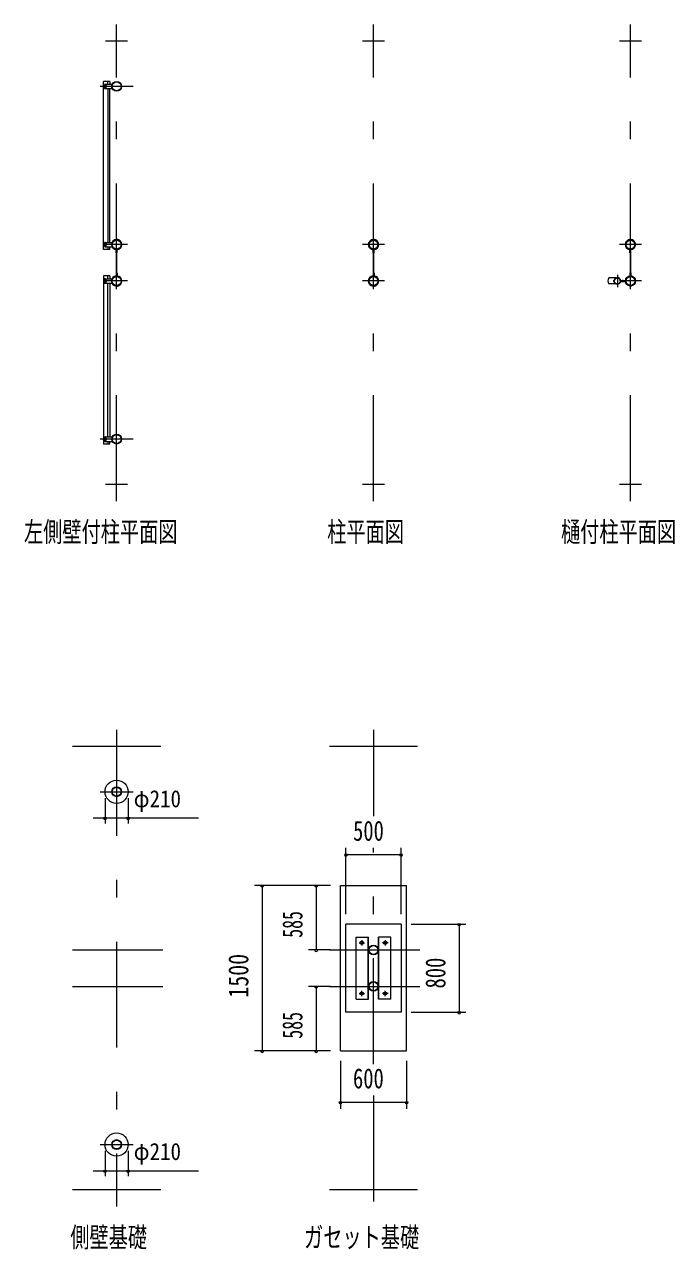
# Model space of a CAD drawing. Units: millimetres, scale not verified. Extents: x -34086 to 34091, y -14700 to 14700.
# Drawn here: x -34086 to -28192, y -11328 to -222 of the extents above; entities that cross this region are included whole.
import ezdxf
from ezdxf.enums import TextEntityAlignment as Align

# ---------------------------------------------------------------- set-up
doc = ezdxf.new("R2010")
doc.units = ezdxf.units.MM
doc.header["$LTSCALE"] = 80
doc.linetypes.add('USER3', pattern=[24, 12, -5, 2, -5])
for name, color, linetype, lineweight in [('0-2_1-07BOLD', 7, 'Continuous', 18), ('0-3_1-27CENTER', 3, 'USER3', 18), ('0-5_1-57DIM', 3, 'Continuous', 18)]:
    doc.layers.add(name, color=color, linetype=linetype, lineweight=lineweight)
doc.styles.add('ＭＳ ゴシック', font='')
doc.styles.get('ＭＳ ゴシック').set_extended_font_data('MS Gothic')

msp = doc.modelspace()

# ---------------------------------------------------------------- linework, layer by layer
at = {"layer": '0-2_1-07BOLD'}
for p, q in [((-33150.86, -372.46), (-33350.86, -372.46)), ((-30821.14, -372.46), (-31021.13, -372.46)), ((-28491.4, -372.46), (-28691.4, -372.46)), ((-33312.8, -738.46), (-33370.41, -738.46)), ((-33360.91, -798.46), (-33360.91, -768.46)), ((-33355.91, -763.46), (-33295.4, -763.46)), ((-33354.4, -778.66), (-33354.4, -774.96)), ((-33346.4, -774.96), (-33346.4, -778.66)), ((-33330.4, -763.46), (-33330.4, -738.46)), ((-33312.8, -738.46), (-33312.8, -763.46)), ((-33353.29, -778.46), (-33356.18, -783.46)), ((-33356.18, -783.46), (-33353.29, -788.46)), ((-33354.4, -791.96), (-33354.4, -788.26)), ((-33347.52, -778.46), (-33353.29, -778.46)), ((-33346.4, -788.26), (-33346.4, -791.96)), ((-33330.4, -803.46), (-33330.4, -2197.46)), ((-33312.8, -2197.46), (-33312.8, -803.46)), ((-33360.91, -2202.46), (-33360.91, -2232.46)), ((-33356.18, -2217.46), (-33353.29, -2212.46)), ((-33353.29, -2222.46), (-33356.18, -2217.46)), ((-33355.91, -2197.46), (-33295.4, -2197.46)), ((-33354.4, -2208.96), (-33354.4, -2212.66)), ((-33347.52, -2212.46), (-33353.29, -2212.46)), ((-33346.4, -2212.66), (-33346.4, -2208.96)), ((-33295.4, -2197.46), (-33295.4, -2237.46)), ((-33355.91, -2237.46), (-33295.4, -2237.46)), ((-33354.4, -2222.27), (-33354.4, -2225.96)), ((-33347.52, -2222.46), (-33353.29, -2222.46)), ((-33346.4, -2225.96), (-33346.4, -2222.27)), ((-33330.4, -2237.46), (-33330.4, -2262.46)), ((-33312.8, -2262.46), (-33312.8, -2237.46)), ((-33255.45, -2292.46), (-33255.45, -2263.38)), ((-33255.45, -2292.46), (-33253.85, -2292.46)), ((-33253.85, -2261.9), (-33253.85, -2503.01)), ((-33247.85, -2503.01), (-33247.85, -2261.9)), ((-33247.85, -2292.46), (-33246.25, -2292.46)), ((-33246.25, -2292.46), (-33246.25, -2263.38)), ((-30925.72, -2292.46), (-30925.72, -2263.38)), ((-30925.72, -2292.46), (-30924.12, -2292.46)), ((-30924.12, -2261.9), (-30924.12, -2503.01)), ((-30918.12, -2503.01), (-30918.12, -2261.9)), ((-30918.12, -2292.46), (-30916.52, -2292.46)), ((-30916.52, -2292.46), (-30916.52, -2263.38)), ((-28595.99, -2292.46), (-28595.99, -2263.38)), ((-28595.99, -2292.46), (-28594.39, -2292.46)), ((-28594.39, -2261.9), (-28594.39, -2503.01)), ((-28588.39, -2503.01), (-28588.39, -2261.9)), ((-33370.41, -2502.46), (-33370.41, -4026.45)), ((-33312.81, -2502.46), (-33370.41, -2502.46)), ((-33360.91, -2562.45), (-33360.91, -2532.45)), ((-33355.91, -2527.45), (-33295.41, -2527.45)), ((-33354.41, -2542.65), (-33354.41, -2538.96)), ((-33354.41, -2555.96), (-33354.41, -2552.26)), ((-33347.52, -2552.45), (-33353.3, -2552.45)), ((-33347.52, -2542.45), (-33344.64, -2547.46)), ((-33344.64, -2547.46), (-33347.52, -2552.45)), ((-33346.41, -2538.96), (-33346.41, -2542.65)), ((-33346.41, -2552.26), (-33346.41, -2555.96)), ((-33330.41, -2527.45), (-33330.41, -2502.46)), ((-33312.81, -2502.46), (-33312.81, -2527.45)), ((-33295.41, -2567.45), (-33295.41, -2527.45)), ((-33255.45, -2472.46), (-33255.45, -2501.54)), ((-33255.45, -2472.46), (-33253.85, -2472.46)), ((-30925.72, -2472.46), (-30925.72, -2501.54)), ((-30925.72, -2472.46), (-30924.12, -2472.46)), ((-28718.91, -2519.96), (-28786.49, -2519.96)), ((-28682.06, -2544.45), (-28635.84, -2544.45)), ((-28682.06, -2550.46), (-28635.84, -2550.46)), ((-28680.66, -2542.85), (-28637.31, -2542.85)), ((-28680.66, -2552.06), (-28637.31, -2552.06)), ((-28595.99, -2472.46), (-28594.39, -2472.46)), ((-28595.99, -2472.46), (-28595.99, -2501.54)), ((-28588.39, -2472.46), (-28586.79, -2472.46)), ((-28586.79, -2472.46), (-28586.79, -2501.54)), ((-33355.91, -2567.45), (-33295.41, -2567.45)), ((-33330.41, -3961.45), (-33330.41, -2567.45)), ((-33312.81, -2567.45), (-33312.81, -3961.45)), ((-28718.91, -2574.96), (-28786.49, -2574.96)), ((-33360.91, -3966.45), (-33360.91, -3996.45)), ((-33355.91, -3961.45), (-33295.41, -3961.45)), ((-33354.41, -3972.95), (-33354.41, -3976.65)), ((-33354.41, -3986.26), (-33354.41, -3989.95)), ((-33347.52, -3976.45), (-33353.3, -3976.45)), ((-33347.52, -3986.45), (-33353.29, -3986.45)), ((-33344.64, -3981.45), (-33347.52, -3976.45)), ((-33347.52, -3986.45), (-33344.64, -3981.45)), ((-33346.41, -3976.65), (-33346.41, -3972.95)), ((-33346.41, -3989.95), (-33346.41, -3986.26)), ((-33295.41, -3961.45), (-33295.41, -4001.45)), ((-33312.81, -4026.45), (-33370.41, -4026.45)), ((-33355.91, -4001.45), (-33295.41, -4001.45)), ((-33330.41, -4001.45), (-33330.41, -4026.45)), ((-33312.81, -4026.45), (-33312.81, -4001.45)), ((-33150.86, -4392.46), (-33350.86, -4392.46)), ((-30821.14, -4392.46), (-31021.13, -4392.46)), ((-28491.4, -4392.46), (-28691.4, -4392.46)), ((-32850.86, -6767.46), (-33650.86, -6767.46)), ((-30521.13, -6767.46), (-31321.13, -6767.46)), ((-31221.13, -8027.45), (-30621.13, -8027.45)), ((-31221.13, -9527.46), (-31221.13, -8027.45)), ((-30621.13, -9527.46), (-30621.13, -8027.45)), ((-31171.13, -9177.46), (-31171.13, -8377.46)), ((-30671.14, -8377.46), (-31171.13, -8377.46)), ((-30671.14, -8377.46), (-30671.14, -9177.46)), ((-31077.69, -8497.46), (-30965.69, -8497.46)), ((-31077.69, -9057.46), (-31077.69, -8497.46)), ((-30970.19, -9057.46), (-30970.19, -8497.46)), ((-30965.69, -9057.46), (-30965.69, -8497.46)), ((-30876.58, -9057.46), (-30876.58, -8497.46)), ((-30764.59, -8497.46), (-30876.58, -8497.46)), ((-30872.08, -9057.46), (-30872.08, -8497.46)), ((-30764.59, -9057.46), (-30764.59, -8497.46)), ((-31077.69, -9057.46), (-30965.69, -9057.46)), ((-30764.59, -9057.46), (-30876.58, -9057.46)), ((-30671.14, -9177.46), (-31171.13, -9177.46)), ((-31221.13, -9527.46), (-30621.13, -9527.46)), ((-32850.86, -10787.46), (-33650.86, -10787.46)), ((-30521.13, -10787.46), (-31321.13, -10787.46))]:
    msp.add_line(p, q, dxfattribs=at)
for points in [[(-33312.8, -2262.46), (-33370.41, -2262.46), (-33370.41, -738.46)], [(-33355.91, -803.46), (-33295.4, -803.46), (-33295.4, -763.46)], [(-33347.52, -778.46), (-33344.63, -783.46), (-33347.52, -788.46), (-33353.29, -788.46)], [(-33347.52, -2222.46), (-33344.63, -2217.46), (-33347.52, -2212.46)], [(-28588.39, -2292.46), (-28586.79, -2292.46), (-28586.79, -2263.38)], [(-33347.52, -2542.45), (-33353.29, -2542.45), (-33356.18, -2547.46), (-33353.3, -2552.45)], [(-33247.85, -2472.46), (-33246.25, -2472.46), (-33246.25, -2501.54)], [(-30918.12, -2472.46), (-30916.52, -2472.46), (-30916.52, -2501.54)], [(-33353.29, -3986.45), (-33356.18, -3981.45), (-33353.3, -3976.45)]]:
    msp.add_lwpolyline(points, dxfattribs=at)
for centre, radius in [((-33350.4, -783.46), 6.25), ((-33250.85, -783.46), 44.55), ((-33250.85, -783.46), 40.35), ((-33350.4, -783.46), 4.9), ((-33350.4, -2217.46), 6.25), ((-33350.4, -2217.46), 4.9), ((-33250.85, -2217.46), 44.55), ((-33250.85, -2217.46), 40.35), ((-33250.85, -2169.06), 2.25), ((-30921.13, -2217.46), 44.55), ((-30921.13, -2217.46), 40.35), ((-30921.13, -2169.06), 2.25), ((-28591.39, -2217.46), 44.55), ((-28591.39, -2217.46), 40.35), ((-28591.39, -2169.06), 2.25), ((-33350.41, -2547.46), 6.25), ((-33350.41, -2547.46), 4.9), ((-33250.85, -2547.46), 44.55), ((-33250.85, -2547.46), 40.35), ((-30921.13, -2547.46), 44.55), ((-30921.13, -2547.46), 40.35), ((-28740.74, -2547.46), 2.25), ((-28709.39, -2547.46), 27.5), ((-28591.39, -2547.46), 46.15), ((-28591.39, -2547.46), 44.55), ((-28591.39, -2547.46), 40.35), ((-33250.85, -2595.86), 2.25), ((-30921.13, -2595.86), 2.25), ((-28591.39, -2595.86), 2.25), ((-33350.41, -3981.45), 6.25), ((-33350.41, -3981.45), 4.9), ((-33250.86, -3981.45), 44.55), ((-33250.86, -3981.45), 40.35), ((-33250.86, -7178.46), 105), ((-33250.86, -7178.46), 44.55), ((-33250.86, -7178.46), 40.35), ((-31027.63, -8547.46), 14.5), ((-30814.63, -8547.46), 14.5), ((-30921.14, -8612.46), 44.55), ((-30921.14, -8612.46), 40.35), ((-31027.63, -9007.46), 14.5), ((-30921.14, -8942.45), 44.55), ((-30921.14, -8942.45), 40.35), ((-30814.63, -9007.46), 14.5), ((-33250.86, -10376.45), 105), ((-33250.86, -10376.45), 44.55), ((-33250.86, -10376.45), 40.35)]:
    msp.add_circle(centre, radius, dxfattribs=at)
for centre, radius, start, end in [((-33355.91, -768.46), 5, 90, 180), ((-33350.4, -774.96), 4, 0, 180), ((-33355.91, -798.46), 5, 180, 270), ((-33350.4, -791.96), 4, 180, 0), ((-33355.91, -2202.46), 5, 90, 180), ((-33350.4, -2208.96), 4, 0, 180), ((-33250.85, -2217.46), 46.15, 93.78961, 264.28209), ((-33250.85, -2169.06), 3.85, 322.09525, 270.00276), ((-33250.85, -2217.46), 46.15, 275.72758, 90.00154), ((-30921.13, -2217.46), 46.15, 93.78961, 264.28209), ((-30921.13, -2169.06), 3.85, 322.09525, 270.00276), ((-30921.13, -2217.46), 46.15, 275.72758, 90.00154), ((-28591.39, -2217.46), 46.15, 93.78961, 264.28209), ((-28591.39, -2169.06), 3.85, 322.09525, 270.00276), ((-28591.39, -2217.46), 46.15, 275.72758, 90.00154), ((-33355.91, -2232.46), 5, 180, 270), ((-33350.4, -2225.96), 4, 180, 0), ((-33355.91, -2532.45), 5, 90, 180), ((-33350.41, -2538.96), 4, 0, 180), ((-33250.85, -2547.46), 46.15, 95.71837, 266.21085), ((-33250.85, -2547.46), 46.15, 269.99892, 84.27287), ((-30921.13, -2547.46), 46.15, 95.71837, 266.21085), ((-30921.13, -2547.46), 46.15, 269.99892, 84.27287), ((-28751, -2547.46), 44.9, 142.23546, 217.76454), ((-28740.74, -2547.46), 3.85, 51.34222, 0), ((-28709.39, -2547.46), 29.1, 9.09488, 180), ((-28709.39, -2547.46), 29.1, 185.93016, 350.90401), ((-28691.99, -2547.46), 44.9, 142.23546, 160.41136), ((-33355.91, -2562.45), 5, 180, 270), ((-33350.41, -2555.96), 4, 180, 0), ((-33250.85, -2595.86), 3.85, 90, 37.90752), ((-30921.13, -2595.86), 3.85, 90, 37.90752), ((-28691.99, -2547.46), 44.9, 199.58864, 217.76454), ((-28591.39, -2595.86), 3.85, 90, 37.90752), ((-33355.91, -3966.45), 5, 90, 180), ((-33355.91, -3996.45), 5, 180, 270), ((-33350.41, -3972.95), 4, 0, 180), ((-33350.41, -3989.95), 4, 180, 0)]:
    msp.add_arc(centre, radius, start, end, dxfattribs=at)
at = {"layer": '0-3_1-27CENTER'}
for p, q in [((-33250.85, -4542.46), (-33250.85, -222.46)), ((-30921.13, -4542.46), (-30921.13, -222.46)), ((-28591.4, -4542.46), (-28591.4, -222.46)), ((-33350.4, -765.96), (-33350.4, -800.96)), ((-33100.85, -783.46), (-33400.85, -783.46)), ((-33150.86, -2217.46), (-33350.86, -2217.46)), ((-33350.4, -2234.96), (-33350.4, -2199.96)), ((-30821.14, -2217.46), (-31021.13, -2217.46)), ((-28491.4, -2217.46), (-28691.4, -2217.46)), ((-33150.86, -2547.46), (-33350.86, -2547.46)), ((-33350.41, -2529.96), (-33350.41, -2564.96)), ((-30821.14, -2547.46), (-31021.13, -2547.46)), ((-28709.39, -2492.46), (-28709.39, -2602.46)), ((-28491.4, -2547.46), (-28691.4, -2547.46)), ((-28658.92, -2558.22), (-28658.92, -2536.69)), ((-33100.86, -3981.45), (-33400.86, -3981.45)), ((-33350.41, -3998.95), (-33350.41, -3963.95)), ((-33250.86, -6617.46), (-33250.86, -10937.46)), ((-30921.14, -6617.46), (-30921.14, -7398.87)), ((-33400.86, -7178.46), (-33100.86, -7178.46)), ((-30921.14, -9647.46), (-30921.14, -7687.46)), ((-31052.64, -8547.46), (-31002.64, -8547.46)), ((-31027.63, -8522.46), (-31027.63, -8572.46)), ((-30789.63, -8547.46), (-30839.64, -8547.46)), ((-30814.63, -8522.46), (-30814.63, -8572.46)), ((-33650.86, -8612.46), (-32830.86, -8612.46)), ((-31321.13, -8612.46), (-30501.13, -8612.46)), ((-33650.86, -8942.45), (-32830.86, -8942.45)), ((-31321.13, -8942.45), (-30501.13, -8942.45)), ((-31027.63, -9032.46), (-31027.63, -8982.45)), ((-30814.63, -9032.46), (-30814.63, -8982.45)), ((-31052.64, -9007.46), (-31002.64, -9007.46)), ((-30789.63, -9007.46), (-30839.64, -9007.46)), ((-30921.14, -9932.27), (-30921.14, -10937.46)), ((-33400.86, -10376.45), (-33100.86, -10376.45))]:
    msp.add_line(p, q, dxfattribs=at)
at = {"layer": '0-5_1-57DIM'}
for p, q in [((-33355.86, -7235.88), (-33355.86, -7465.45)), ((-33145.86, -7235.88), (-33145.86, -7465.45)), ((-33464.51, -7415.45), (-32508.36, -7415.45)), ((-33341.86, -7415.45), (-33369.86, -7415.45)), ((-33131.86, -7415.45), (-33159.86, -7415.45)), ((-31157.13, -7747.45), (-31185.13, -7747.45)), ((-31171.13, -8287.46), (-31171.13, -7687.46)), ((-31171.13, -7747.45), (-30671.14, -7747.45)), ((-30657.14, -7747.45), (-30685.14, -7747.45)), ((-30671.14, -8287.46), (-30671.14, -7687.46)), ((-31311.14, -8027.45), (-32001.13, -8027.45)), ((-31917.14, -8027.45), (-31945.14, -8027.45)), ((-31931.14, -8027.45), (-31931.14, -9527.46)), ((-31427.13, -8027.45), (-31455.13, -8027.45)), ((-31441.13, -8027.45), (-31441.13, -8612.46)), ((-30581.14, -8377.46), (-30084.21, -8377.46)), ((-30130.21, -8377.46), (-30158.21, -8377.46)), ((-30144.21, -8377.46), (-30144.21, -9177.46)), ((-31311.14, -8612.46), (-31511.13, -8612.46)), ((-31427.13, -8612.46), (-31455.13, -8612.46)), ((-31311.14, -8942.45), (-31511.13, -8942.45)), ((-31427.13, -8942.45), (-31455.13, -8942.45)), ((-31441.13, -8942.45), (-31441.13, -9527.46)), ((-30581.14, -9177.46), (-30084.21, -9177.46)), ((-30130.21, -9177.46), (-30158.21, -9177.46)), ((-31311.14, -9527.46), (-32001.13, -9527.46)), ((-31917.14, -9527.46), (-31945.14, -9527.46)), ((-31427.13, -9527.46), (-31455.13, -9527.46)), ((-31221.13, -9617.46), (-31221.13, -10052.27)), ((-30621.13, -9617.46), (-30621.13, -10052.27)), ((-31207.13, -9992.27), (-31235.13, -9992.27)), ((-31221.13, -9992.27), (-30621.13, -9992.27)), ((-30607.13, -9992.27), (-30635.13, -9992.27)), ((-33355.86, -10433.87), (-33355.86, -10663.45)), ((-33145.86, -10433.87), (-33145.86, -10663.45)), ((-33464.51, -10613.45), (-32508.36, -10613.45)), ((-33341.86, -10613.45), (-33369.86, -10613.45)), ((-33131.86, -10613.45), (-33159.86, -10613.45))]:
    msp.add_line(p, q, dxfattribs=at)
for centre in [(-33355.86, -7415.45), (-33145.86, -7415.45), (-31171.13, -7747.45), (-30671.14, -7747.45), (-31931.14, -8027.45), (-31441.13, -8027.45), (-30144.21, -8377.46), (-31441.13, -8612.46), (-31441.13, -8942.45), (-30144.21, -9177.46), (-31931.14, -9527.46), (-31441.13, -9527.46), (-31221.13, -9992.27), (-30621.13, -9992.27), (-33355.86, -10613.45), (-33145.86, -10613.45)]:
    msp.add_arc(centre, 14, 180, 0, dxfattribs=at)

# ---------------------------------------------------------------- texts
at = {"layer": '0-5_1-57DIM', "color": 7, "style": 'ＭＳ ゴシック'}
for s, height, width, p in [('左側壁付柱平面図', 182.3, 0.7, (-34090.86, -4967.59)), ('柱平面図', 182.3, 0.7, (-31341.14, -4967.59)), ('樋付柱平面図', 182.3, 0.7, (-29221.4, -4967.59)), ('φ210', 155, 0.9, (-33095.86, -7365.45)), ('500', 182.3, 0.75, (-31106.56, -7677.46)), ('600', 182.3, 0.75, (-31107.13, -9922.27)), ('φ210', 155, 0.9, (-33095.86, -10563.45)), ('側壁基礎', 182.3, 0.7, (-33670.85, -11362.59)), ('ガセット基礎', 182.3, 0.7, (-31551.14, -11362.59))]:
    msp.add_text(s, height=height, dxfattribs=dict(at, width=width)).set_placement(p, align=Align.BOTTOM_LEFT)
for s, width, p in [('585', 0.65, (-31511.13, -8501.81)), ('1500', 0.8, (-32001.13, -9044.83)), ('800', 0.75, (-30214.2, -8961.43)), ('585', 0.65, (-31511.13, -9416.81))]:
    msp.add_text(s, height=182.3, rotation=90, dxfattribs=dict(at, width=width)).set_placement(p, align=Align.BOTTOM_LEFT)

doc.saveas('drawing.dxf')
